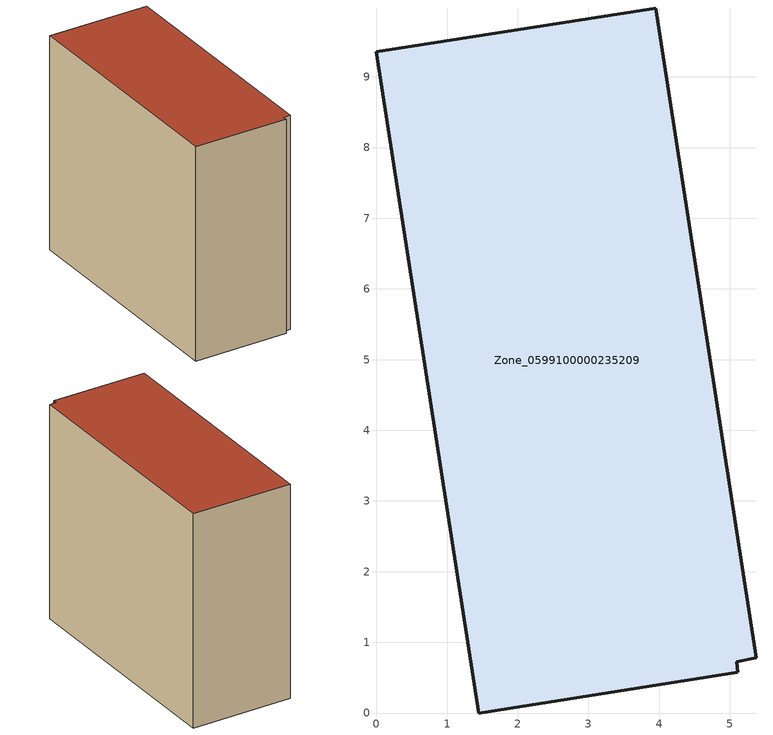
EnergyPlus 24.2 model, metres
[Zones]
Zone_0599100000235209
 floor ground (C_G): 5.37,0.78 5.1,0.72 5.12,0.57 1.45,0 0,9.36 3.95,9.97 z0
 wall outside (C_F): 5.37,0.78 3.95,9.97 0,9.36 1.45,0 5.12,0.57 5.1,0.72 5.37,0.78 z0:8.47
 roof outside (C_R): 5.1,0.72 5.37,0.78 3.95,9.97 0,9.36 1.45,0 5.12,0.57 z8.47
[BUILDING]
Pand.0599100000235209: North Axis=0; Terrain=City; Loads Convergence Tolerance Value=0.04; Temperature Convergence Tolerance Value=0.4; Solar Distribution=FullExterior; Maximum Number of Warmup Days=25; Minimum Number of Warmup Days=1
[Site:Location]
Rotterdam.The.Hague.AP_ZH_NLD Design_Conditions: Latitude=51.96; Longitude=4.45; Time Zone=1; Elevation=-4.5
[SITE:GROUNDTEMPERATURE:BUILDINGSURFACE]
18, 18, 18, 18, 18, 18, 18, 18, 18, 18, 18, 18
[MATERIAL] Thermal Absorptance=0.9; Solar Absorptance=0.7; Visible Absorptance=0.7
Name | Roughness | Thickness | Conductivity | Density | Specific Heat
G.TI.1992-2005 | MediumSmooth | 0.15 | 0.06 | 540 | 1210
F.TI.1992-2005 | Rough | 0.3 | 0.12 | 1920 | 840
R.TI.1992-2005 | MediumRough | 0.2 | 0.08 | 1500 | 1000
[CONSTRUCTION]
C_G: G.TI.1992-2005
C_F: F.TI.1992-2005
C_R: R.TI.1992-2005
[ZONE]
Zone_0599100000235209: Type=1; Multiplier=1; Ceiling Height=Autocalculate; Volume=Autocalculate; Floor Area=autocalculate; Part of Total Floor Area=Yes
[ZONEINFILTRATION:DESIGNFLOWRATE]
Infil_Zone_0599100000235209: Zone or ZoneList or Space or SpaceList=Zone_0599100000235209; Schedule=AlwaysOn; Design Flow Rate Calculation Method=Flow/Area; Flow Rate per Floor Area=0.0015; Constant Term Coefficient=1; Temperature Term Coefficient=0; Velocity Term Coefficient=0; Velocity Squared Term Coefficient=0
[HVACTEMPLATE:ZONE:IDEALLOADSAIRSYSTEM]
Zone_0599100000235209: Maximum Heating Supply Air Temperature=50; Minimum Cooling Supply Air Temperature=13; Maximum Heating Supply Air Humidity Ratio=0.0156; Minimum Cooling Supply Air Humidity Ratio=0.0077; Heating Limit=NoLimit; Cooling Limit=NoLimit; Dehumidification Control Type=ConstantSensibleHeatRatio; Cooling Sensible Heat Ratio=0.7; Dehumidification Setpoint=60; Humidification Control Type=None; Humidification Setpoint=30; Outdoor Air Method=None; Outdoor Air Flow Rate per Person=0.00944; Outdoor Air Flow Rate per Zone Floor Area=0; Outdoor Air Flow Rate per Zone=0; Demand Controlled Ventilation Type=None; Outdoor Air Economizer Type=NoEconomizer; Heat Recovery Type=None; Sensible Heat Recovery Effectiveness=0.7; Latent Heat Recovery Effectiveness=0.65
[ZONECONTROL:THERMOSTAT]
ThermostatControl_Zone_0599100000235209: Zone or ZoneList=Zone_0599100000235209; Control Type Schedule=DualSetpointControlType; Control 1=Thermostat_Zone_0599100000235209; Temperature Difference Between Cutout And Setpoint=0
[THERMOSTATSETPOINT:DUALSETPOINT]
Thermostat_Zone_0599100000235209: Heating Setpoint Temperature Schedule=HeatingSetpoint_Zone_0599100000235209; Cooling Setpoint Temperature Schedule=CoolingSetpoint_Zone_0599100000235209
[SCHEDULE:COMPACT]
HeatingSetpoint_Zone_0599100000235209: Through: 12/31, For: AllDays, Until: 24:00, 21
CoolingSetpoint_Zone_0599100000235209: Through: 12/31, For: AllDays, Until: 24:00, 24
DualSetpointControlType: Through: 12/31, For: AllDays, Until: 24:00, 4
AlwaysOn: Through: 12/31, For: AllDays, Until: 24:00, 1
